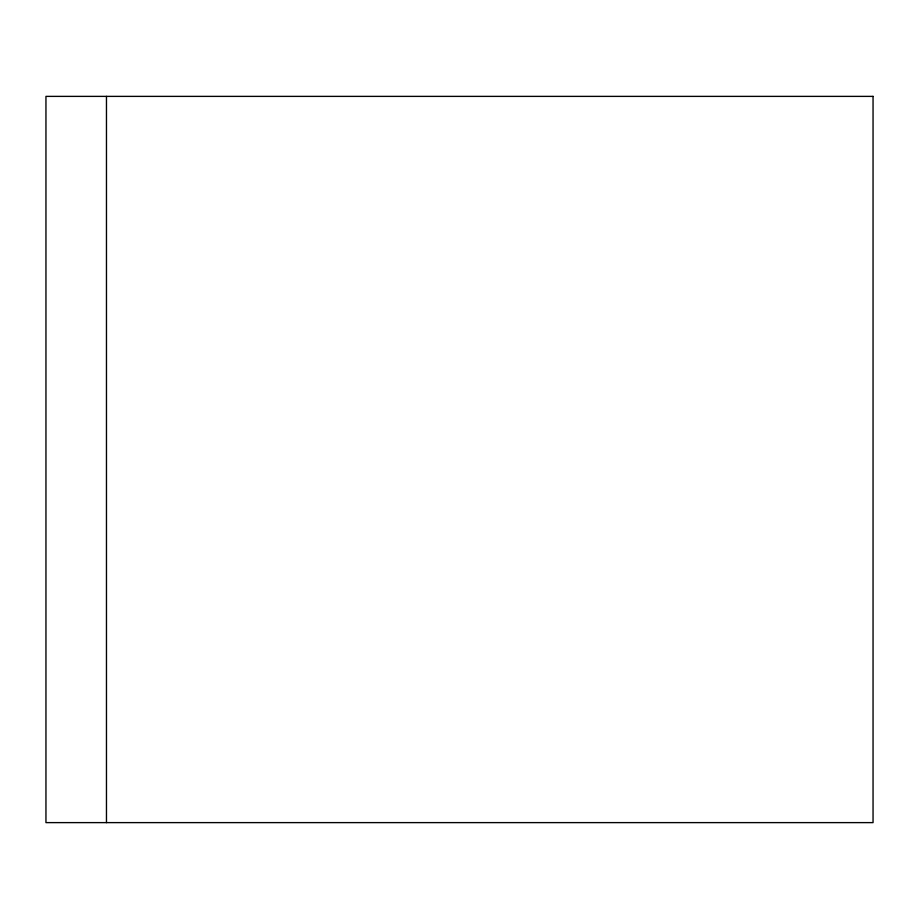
<?xml version="1.0" encoding="UTF-8"?>
<svg xmlns="http://www.w3.org/2000/svg" width="919" height="919" viewBox="0 0 919 919"><rect width="100%" height="100%" fill="white"/><g stroke="black" fill="none" stroke-linecap="round" stroke-linejoin="round"><path stroke-width="1.38" d="M106.466 96.38L106.466 822.62M873.05 96.38L45.95 96.38L45.95 822.62L873.05 822.62L873.05 96.38"/></g></svg>
